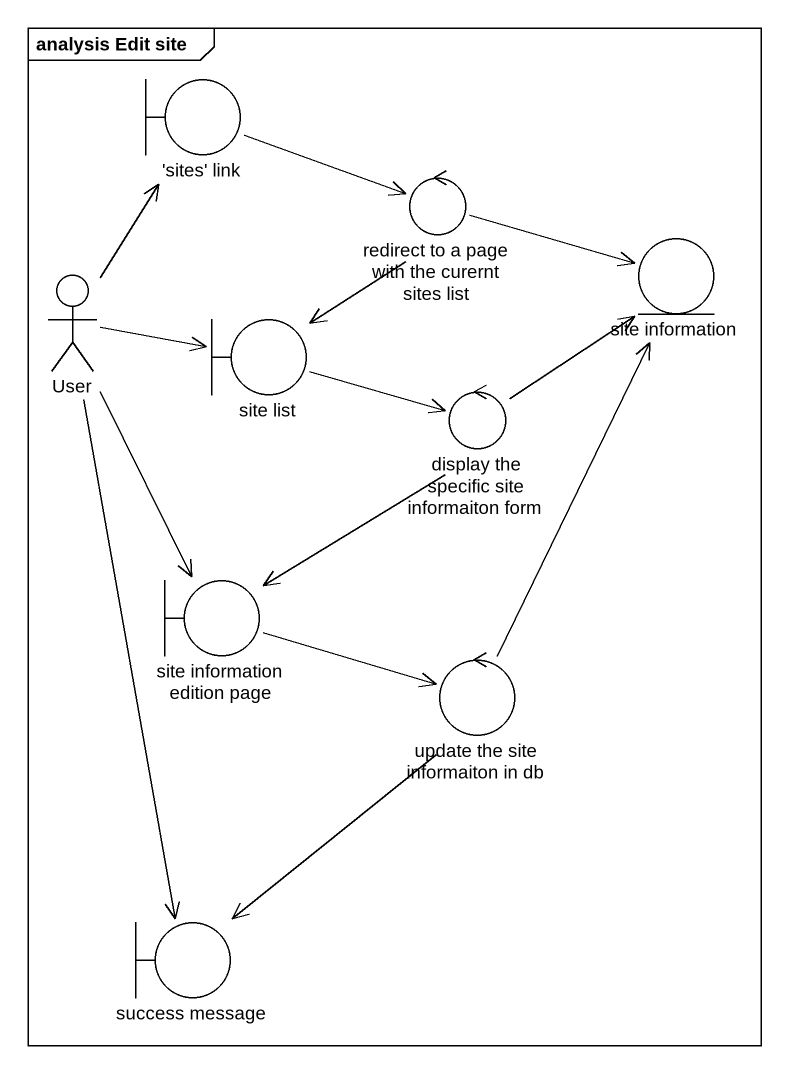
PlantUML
@startuml
mainframe analysis Edit site
boundary "'sites' link" as sites_link
control "redirect to a page with the curernt sites list" as redirect_to_a_page_with_the
actor User
entity "site information" as site_information
boundary "site list" as site_list
control "display the specific site informaiton form" as display_the_specific_site
boundary "site information edition page" as site_information_edition
control "update the site informaiton in db" as update_the_site_informaiton
boundary "success message" as success_message
sites_link -right-> redirect_to_a_page_with_the
redirect_to_a_page_with_the -right-> site_information
redirect_to_a_page_with_the --> site_list
User -up-> sites_link
User -right-> site_list
User --> site_information_edition
User --> success_message
site_list -right-> display_the_specific_site
display_the_specific_site -up-> site_information
display_the_specific_site --> site_information_edition
site_information_edition -right-> update_the_site_informaiton
update_the_site_informaiton -up-> site_information
update_the_site_informaiton --> success_message
@enduml
